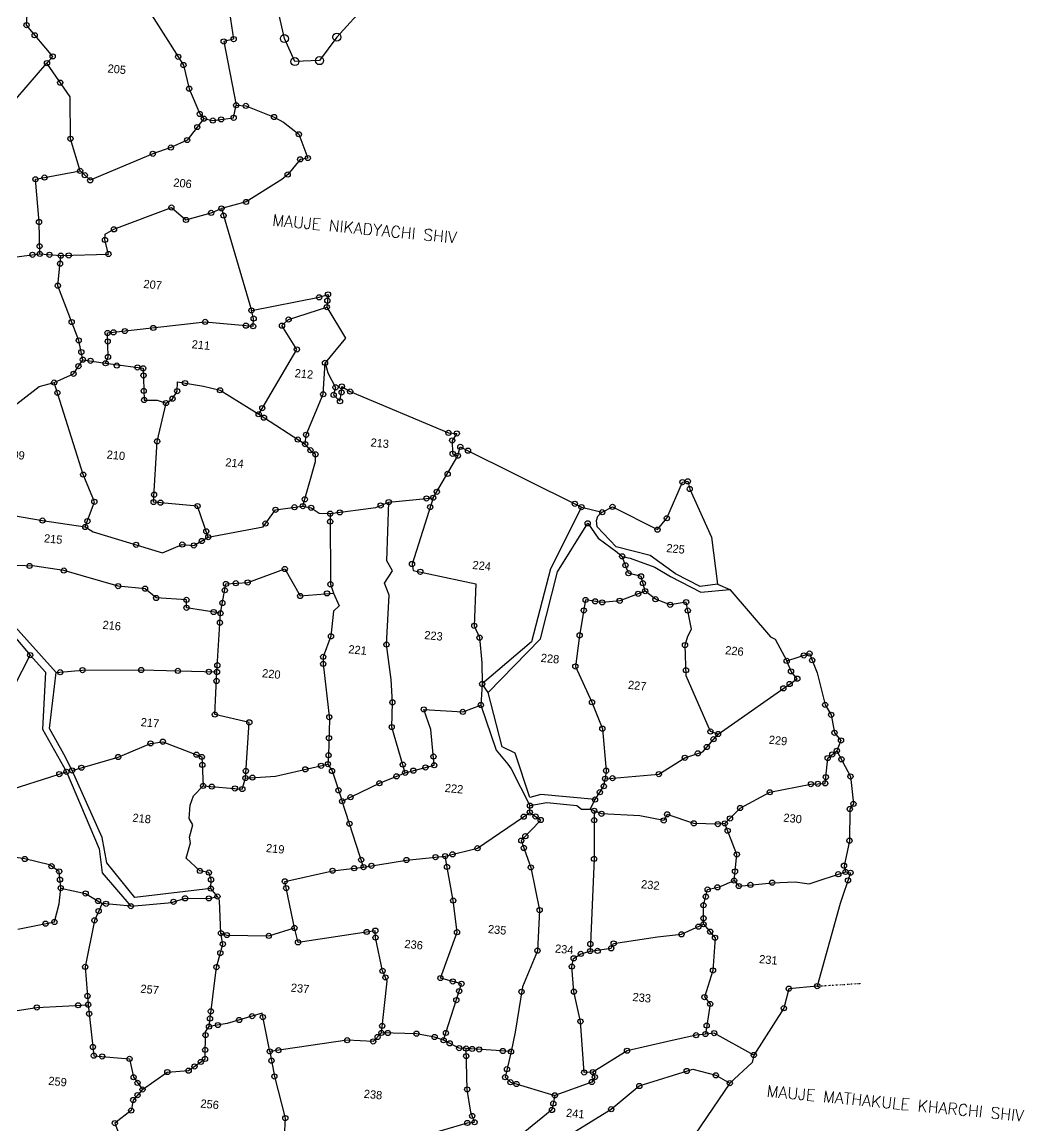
# Model space of a CAD drawing. Header units: metres. Extents: x 282716 to 286267, y 2075266 to 2079640.
# Drawn here: x 284767 to 285824, y 2076306 to 2077471 of the extents above; entities that cross this region are included whole.
import ezdxf
from ezdxf.enums import TextEntityAlignment as Align

# ---------------------------------------------------------------- set-up
doc = ezdxf.new("R2010")
doc.units = ezdxf.units.M
doc.header["$LTSCALE"] = 0.3
doc.header["$MEASUREMENT"] = 0
doc.linetypes.add('DIVIDE', pattern=[1.25, 0.5, -0.25, 0, -0.25, 0, -0.25])
for name, color, linetype in [('POLY_PARCEL', 6, 'Continuous'), ('POLY_ROAD', 30, 'Continuous'), ('POLY_WATER', 4, 'Continuous'), ('TEXT_MAPOUT', 7, 'Continuous'), ('TEXT_PARCEL', 7, 'Continuous'), ('V_BOUND_LINE', 7, 'Continuous'), ('V_DIVIDE_LINE', 7, 'DIVIDE')]:
    doc.layers.add(name, color=color, linetype=linetype)
doc.styles.get("Standard").update_dxf_attribs({"font": 'simplex.shx'})
doc.styles.add('TEXT_MAP', font='', dxfattribs={"height": 2.5})
doc.styles.get('TEXT_MAP').set_extended_font_data('Kruti Dev 050')

msp = doc.modelspace()

# ---------------------------------------------------------------- linework, layer by layer
for centre, radius in [((284771.9, 2077467.5), 2.73), ((284780.5, 2077456.8), 2.73), ((284990.5, 2077452.7), 2.73), ((285044, 2077453.3), 4.22), ((285099.4, 2077454.8), 4.22), ((284980, 2077450.3), 2.73), ((284799.5, 2077434.5), 2.73), ((284932, 2077434.1), 2.73), ((285055.1, 2077429), 4.22), ((285081.1, 2077430), 4.22), ((284793.5, 2077427.4), 2.73), ((284937.5, 2077425.4), 2.73), ((284807.5, 2077406.8), 2.73), ((284943.5, 2077400.4), 2.73), ((284993.2, 2077383), 2.73), ((285003.4, 2077382.3), 2.73), ((284954.7, 2077373.7), 2.73), ((285033.1, 2077370.5), 2.73), ((284952.1, 2077359.9), 2.73), ((284959, 2077368.8), 2.73), ((284968.6, 2077366.8), 2.73), ((284977.2, 2077368), 2.73), ((284990.5, 2077369.7), 2.73), ((284818.3, 2077347.5), 2.73), ((285059.3, 2077352.3), 2.73), ((284924.3, 2077338.3), 2.73), ((284941.4, 2077346.2), 2.73), ((284905.1, 2077331.7), 2.73), ((285060.7, 2077325.8), 2.73), ((285068.7, 2077327.2), 2.73), ((284828.5, 2077313.7), 2.73), ((284781.3, 2077304.8), 2.73), ((284790.9, 2077306.6), 2.73), ((284833.4, 2077309.1), 2.73), ((284839.1, 2077303.7), 2.73), ((285047.5, 2077309.8), 2.73), ((285003.6, 2077280.9), 2.73), ((284924.8, 2077275), 2.73), ((284966.7, 2077269.3), 2.73), ((284977.6, 2077274), 2.73), ((284979.8, 2077266.5), 2.73), ((284785.1, 2077259.7), 2.73), ((284940.2, 2077261.9), 2.73), ((284864.2, 2077252), 2.73), ((284785.7, 2077234.2), 2.73), ((284854.7, 2077240.8), 2.73), ((284778.2, 2077225.1), 2.73), ((284785.9, 2077226), 2.73), ((284796.1, 2077225.1), 2.73), ((284808.1, 2077224.2), 2.73), ((284816.4, 2077224.4), 2.73), ((284858.4, 2077225.9), 2.73), ((284807.3, 2077215.7), 2.73), ((284805, 2077192.5), 2.73), ((285080.8, 2077180.2), 2.73), ((285089.4, 2077176.7), 2.73), ((285090.1, 2077183.3), 2.73), ((285009.3, 2077166.4), 2.73), ((285088.8, 2077169.9), 2.73), ((284819.6, 2077154.1), 2.73), ((284960.5, 2077154.3), 2.73), ((285003.5, 2077150.3), 2.73), ((285011, 2077149.7), 2.73), ((285011.6, 2077157.8), 2.73), ((285041.5, 2077150.3), 2.73), ((285048.5, 2077156.8), 2.73), ((284857.4, 2077142.6), 2.73), ((284863.8, 2077143.3), 2.73), ((284875.6, 2077144.6), 2.73), ((284905.7, 2077147.9), 2.73), ((284827, 2077134.7), 2.73), ((284857.6, 2077133.6), 2.73), ((284829.7, 2077122.4), 2.73), ((284831.4, 2077114.4), 2.73), ((284857.9, 2077117.3), 2.73), ((285057.2, 2077125.2), 2.73), ((284826.7, 2077107.6), 2.73), ((284839.5, 2077113.2), 2.73), ((284855.4, 2077110.6), 2.73), ((284867.2, 2077108.2), 2.73), ((284888.9, 2077106.2), 2.73), ((284895, 2077105.3), 2.73), ((285086.9, 2077111), 2.73), ((284821.6, 2077099.5), 2.73), ((284895.4, 2077097.7), 2.73), ((284801.1, 2077090.3), 2.73), ((284804.5, 2077079.4), 2.73), ((284895.6, 2077081.4), 2.73), ((284930.9, 2077081.2), 2.73), ((284939.2, 2077089.7), 2.73), ((284976.1, 2077082.1), 2.73), ((285098, 2077085.2), 2.73), ((285104.4, 2077079.8), 2.73), ((285104.7, 2077086.1), 2.73), ((285113.4, 2077080.8), 2.73), ((284896, 2077071.8), 2.73), ((284919.1, 2077068.6), 2.73), ((284926, 2077073.2), 2.73), ((285085, 2077077.9), 2.73), ((285096, 2077077.2), 2.73), ((285102.7, 2077070.5), 2.73), ((285016.9, 2077056.8), 2.73), ((285020.7, 2077063.3), 2.73), ((285022.5, 2077053.2), 2.73), ((285066.9, 2077035.1), 2.73), ((285217.1, 2077037.1), 2.73), ((285226, 2077036.5), 2.73), ((284909.7, 2077028.2), 2.73), ((285058.1, 2077030.1), 2.73), ((285065.9, 2077025.3), 2.73), ((285221.1, 2077029.1), 2.73), ((285229.7, 2077022.4), 2.73), ((285071.5, 2077018.8), 2.73), ((285076.8, 2077014.5), 2.73), ((285221.6, 2077015.1), 2.73), ((285227.1, 2077013), 2.73), ((285237.8, 2077018.4), 2.73), ((284831.7, 2076993.1), 2.73), ((285216.3, 2076993.9), 2.73), ((285469.7, 2076986), 2.73), ((285204.9, 2076975), 2.73), ((285464.1, 2076985.2), 2.73), ((285471.8, 2076977.9), 2.73), ((284843.5, 2076964.4), 2.73), ((284906, 2076964.1), 2.73), ((284906.5, 2076971.9), 2.73), ((284913.2, 2076963.5), 2.73), ((285065.6, 2076967), 2.73), ((285154.1, 2076964.1), 2.73), ((285193.9, 2076967.9), 2.73), ((285201.1, 2076968.6), 2.73), ((284952.4, 2076959.9), 2.73), ((285034.7, 2076956), 2.73), ((285054.7, 2076958.7), 2.73), ((285063.5, 2076959.8), 2.73), ((285072.3, 2076958.1), 2.73), ((285092.3, 2076951.9), 2.73), ((285102.5, 2076953.2), 2.73), ((285145.6, 2076960.5), 2.73), ((285197.9, 2076958.8), 2.73), ((285350.5, 2076962.3), 2.73), ((285357.5, 2076958.8), 2.73), ((285379.5, 2076953.4), 2.73), ((285390.3, 2076959), 2.73), ((284788.7, 2076944.6), 2.73), ((284836.2, 2076944), 2.73), ((285024.1, 2076941.4), 2.73), ((285092.3, 2076943.5), 2.73), ((285364.1, 2076941.7), 2.73), ((285447.7, 2076947), 2.73), ((284833.9, 2076937.8), 2.73), ((284961.6, 2076933.2), 2.73), ((285437.8, 2076935), 2.73), ((284887.5, 2076919), 2.73), ((284936.3, 2076919.3), 2.73), ((284948.4, 2076918.3), 2.73), ((284956.9, 2076923), 2.73), ((284963.7, 2076927.1), 2.73), ((285400.5, 2076906.8), 2.73), ((284775.1, 2076896.7), 2.73), ((285044.5, 2076893.5), 2.73), ((285178.7, 2076898.7), 2.73), ((285404, 2076897.4), 2.73), ((284811.3, 2076891.8), 2.73), ((285187.5, 2076890.5), 2.73), ((285407.1, 2076889), 2.73), ((285420.4, 2076885.7), 2.73), ((284868.7, 2076875.4), 2.73), ((284897, 2076872.7), 2.73), ((284981.1, 2076871), 2.73), ((284982.4, 2076877.7), 2.73), ((284992.7, 2076878.5), 2.73), ((285005.3, 2076879.3), 2.73), ((285092.6, 2076877.3), 2.73), ((285422.4, 2076878.5), 2.73), ((285424.7, 2076870.1), 2.73), ((284908.6, 2076862.9), 2.73), ((284940.7, 2076860.9), 2.73), ((285060.7, 2076865), 2.73), ((285089, 2076867.7), 2.73), ((285361.9, 2076860.8), 2.73), ((285371.9, 2076859.3), 2.73), ((285379.5, 2076858.2), 2.73), ((285397.9, 2076859.9), 2.73), ((285417.4, 2076867.3), 2.73), ((285435.6, 2076861.6), 2.73), ((285468, 2076858.5), 2.73), ((284940.8, 2076852.5), 2.73), ((284969.4, 2076848), 2.73), ((284976.6, 2076846.8), 2.73), ((284978.6, 2076857.6), 2.73), ((285360, 2076849.7), 2.73), ((285451.2, 2076855.7), 2.73), ((285469.7, 2076849.6), 2.73), ((284976, 2076836.8), 2.73), ((285244.4, 2076833.5), 2.73), ((285355.6, 2076823.4), 2.73), ((285093.2, 2076822.4), 2.73), ((285151.7, 2076813.7), 2.73), ((285250, 2076821), 2.73), ((285466.8, 2076813.1), 2.73), ((284775.7, 2076802.6), 2.73), ((285085, 2076800.7), 2.73), ((285592.2, 2076802.2), 2.73), ((285598.3, 2076804.2), 2.73), ((284973.3, 2076791.8), 2.73), ((285085, 2076793.3), 2.73), ((285351.1, 2076790.6), 2.73), ((285574.1, 2076796.5), 2.73), ((285601, 2076797.2), 2.73), ((284807.5, 2076784.5), 2.73), ((284831, 2076786.7), 2.73), ((284893, 2076786.9), 2.73), ((284931.7, 2076785.9), 2.73), ((284964.4, 2076785), 2.73), ((284972.9, 2076784.8), 2.73), ((285467.8, 2076786.6), 2.73), ((285578.7, 2076785.4), 2.73), ((285585.3, 2076777.7), 2.73), ((284972.4, 2076775.3), 2.73), ((285252.8, 2076772.1), 2.73), ((285570.6, 2076767.5), 2.73), ((285577.2, 2076772.1), 2.73), ((285158, 2076752.7), 2.73), ((285191.1, 2076745.2), 2.73), ((285232.3, 2076742.7), 2.73), ((285251.4, 2076749.9), 2.73), ((285368.6, 2076752.8), 2.73), ((285614.7, 2076750.1), 2.73), ((284970.7, 2076739.8), 2.73), ((285007, 2076731.6), 2.73), ((285091.4, 2076737.1), 2.73), ((285621.1, 2076739.6), 2.73), ((285157.3, 2076726.6), 2.73), ((285379.6, 2076724.9), 2.73), ((285493.6, 2076721.9), 2.73), ((285501.7, 2076719.3), 2.73), ((285624.5, 2076720.6), 2.73), ((284902.8, 2076709.4), 2.73), ((284915.8, 2076711.2), 2.73), ((285091.1, 2076715), 2.73), ((285496.9, 2076713.8), 2.73), ((285631.4, 2076712.5), 2.73), ((284868.7, 2076695), 2.73), ((284951.2, 2076697.5), 2.73), ((284956.9, 2076695.1), 2.73), ((285090.7, 2076696.9), 2.73), ((285201.3, 2076695.5), 2.73), ((285480.4, 2076698.9), 2.73), ((285489.9, 2076705.6), 2.73), ((285622.2, 2076697.7), 2.73), ((285627.1, 2076701.6), 2.73), ((284829.8, 2076683.7), 2.73), ((284957.4, 2076686.7), 2.73), ((285082.7, 2076685.8), 2.73), ((285090, 2076687.5), 2.73), ((285169, 2076687), 2.73), ((285192.9, 2076684), 2.73), ((285202.2, 2076686.4), 2.73), ((285466.6, 2076694.2), 2.73), ((285617.4, 2076693.9), 2.73), ((285631.9, 2076692.6), 2.73), ((284806.5, 2076677), 2.73), ((284814, 2076679.4), 2.73), ((284820, 2076680.8), 2.73), ((285002.9, 2076672.8), 2.73), ((285003.4, 2076680.3), 2.73), ((285010.3, 2076673.3), 2.73), ((285066.1, 2076682), 2.73), ((285094.3, 2076680.3), 2.73), ((285162.3, 2076674.6), 2.73), ((285171.5, 2076678.4), 2.73), ((285180.1, 2076680.6), 2.73), ((285382.5, 2076672.1), 2.73), ((285383.5, 2076680.6), 2.73), ((285390.3, 2076672.7), 2.73), ((285439.2, 2076677), 2.73), ((285615.5, 2076673.8), 2.73), ((285641.4, 2076674.5), 2.73), ((284958.3, 2076664.5), 2.73), ((284967.4, 2076663.8), 2.73), ((284991.9, 2076661.8), 2.73), ((284999.6, 2076661.2), 2.73), ((285101.1, 2076659.9), 2.73), ((285144.3, 2076667.3), 2.73), ((285381.1, 2076664.2), 2.73), ((285599.7, 2076666.4), 2.73), ((285607, 2076666.8), 2.73), ((285614.8, 2076667.2), 2.73), ((285105, 2076648.4), 2.73), ((285113.8, 2076652.6), 2.73), ((285371.9, 2076650.1), 2.73), ((285377, 2076657.9), 2.73), ((285556.3, 2076657.8), 2.73), ((285303, 2076636.5), 2.73), ((285303.2, 2076643.7), 2.73), ((285371, 2076638.3), 2.73), ((285524.9, 2076641.2), 2.73), ((285640.7, 2076640.1), 2.73), ((285644.6, 2076645.5), 2.73), ((285296.6, 2076632.1), 2.73), ((285309.1, 2076632.3), 2.73), ((285314.5, 2076628.5), 2.73), ((285371, 2076628.3), 2.73), ((285378.7, 2076635.1), 2.73), ((285444.3, 2076628.1), 2.73), ((285447.9, 2076634.5), 2.73), ((285476.2, 2076625), 2.73), ((285508.8, 2076624.9), 2.73), ((285514.3, 2076630.2), 2.73), ((285112.7, 2076624.6), 2.73), ((285501.5, 2076624.2), 2.73), ((285511.8, 2076617.2), 2.73), ((285294, 2076606.8), 2.73), ((285298.3, 2076611.4), 2.73), ((285640.3, 2076606.7), 2.73), ((285213.8, 2076590.4), 2.73), ((285221.5, 2076592.3), 2.73), ((285247.9, 2076598.8), 2.73), ((285296.8, 2076599), 2.73), ((285521.5, 2076592.2), 2.73), ((284770.1, 2076587.4), 2.73), ((284798.3, 2076579.8), 2.73), ((285125.1, 2076586.5), 2.73), ((285127.6, 2076578.8), 2.73), ((285135.9, 2076580.2), 2.73), ((285172.8, 2076586.3), 2.73), ((285203.6, 2076589.4), 2.73), ((285215.6, 2076579.1), 2.73), ((285304.1, 2076578.5), 2.73), ((285370.8, 2076587.5), 2.73), ((285634.6, 2076580.3), 2.73), ((284806.4, 2076574.2), 2.73), ((284954.9, 2076574.8), 2.73), ((284964.4, 2076573.1), 2.73), ((285094.9, 2076575), 2.73), ((285117.7, 2076577.6), 2.73), ((285519.6, 2076574.2), 2.73), ((285628.6, 2076571.3), 2.73), ((285636.3, 2076573.8), 2.73), ((285641.5, 2076572.9), 2.73), ((284807.2, 2076565.6), 2.73), ((284808, 2076556.6), 2.73), ((284966.5, 2076556.2), 2.73), ((284966.6, 2076565.6), 2.73), ((285044.5, 2076563.8), 2.73), ((285046, 2076556.6), 2.73), ((285490.7, 2076555.1), 2.73), ((285501, 2076557.5), 2.73), ((285518.6, 2076564.6), 2.73), ((285523.6, 2076558.8), 2.73), ((285535.8, 2076560.1), 2.73), ((285558.7, 2076562.4), 2.73), ((285638.8, 2076564.7), 2.73), ((284834.3, 2076551), 2.73), ((284939.2, 2076545.9), 2.73), ((284964.4, 2076545.8), 2.73), ((284973.4, 2076547.8), 2.73), ((285222.2, 2076543.5), 2.73), ((285488.7, 2076547.6), 2.73), ((284847.4, 2076543), 2.73), ((284848, 2076532.4), 2.73), ((284855.8, 2076540.1), 2.73), ((284882, 2076537.6), 2.73), ((284927.1, 2076542.2), 2.73), ((285313.4, 2076533.4), 2.73), ((285486.3, 2076538.6), 2.73), ((284801.4, 2076520.9), 2.73), ((284843.6, 2076522.6), 2.73), ((285486.4, 2076524.9), 2.73), ((284792, 2076519.1), 2.73), ((284977.1, 2076509.1), 2.73), ((285054.7, 2076514.6), 2.73), ((285130.9, 2076510.4), 2.73), ((285140, 2076511.7), 2.73), ((285226.2, 2076510.1), 2.73), ((285481, 2076516), 2.73), ((285486.4, 2076518.5), 2.73), ((285493.4, 2076510.7), 2.73), ((284979.1, 2076497.6), 2.73), ((284983.3, 2076507.1), 2.73), ((285027.5, 2076506.2), 2.73), ((285058.4, 2076499.4), 2.73), ((285140.2, 2076504.5), 2.73), ((285366.9, 2076497.7), 2.73), ((285391.5, 2076498.2), 2.73), ((285463.1, 2076507.9), 2.73), ((285498.5, 2076504.2), 2.73), ((284976.4, 2076488), 2.73), ((285311.1, 2076490.6), 2.73), ((285356.8, 2076487.2), 2.73), ((285366.7, 2076490.2), 2.73), ((285374.6, 2076490.4), 2.73), ((285389, 2076493.1), 2.73), ((284833.8, 2076473.5), 2.73), ((284972.3, 2076473.3), 2.73), ((285347.4, 2076473.8), 2.73), ((285349.3, 2076482.5), 2.73), ((285147.6, 2076469.3), 2.73), ((285150.7, 2076462.4), 2.73), ((285208.7, 2076461.7), 2.73), ((285496.3, 2076469.7), 2.73), ((285221.8, 2076458.1), 2.73), ((285230.9, 2076455.7), 2.73), ((285576.3, 2076450.5), 2.73), ((285606.4, 2076453.2), 2.73), ((284836.2, 2076442.8), 2.73), ((285225.5, 2076438.4), 2.73), ((285228.5, 2076447.9), 2.73), ((285294.3, 2076447.3), 2.73), ((285349.6, 2076447.4), 2.73), ((285487.3, 2076441.6), 2.73), ((284782.8, 2076430.7), 2.73), ((284826.3, 2076433), 2.73), ((284836.9, 2076433.6), 2.73), ((284966.5, 2076426.6), 2.73), ((285493.3, 2076434.4), 2.73), ((285571.1, 2076429.9), 2.73), ((284838, 2076424), 2.73), ((284965.5, 2076419), 2.73), ((284996.3, 2076417.5), 2.73), ((285010, 2076421.5), 2.73), ((285021.3, 2076420.5), 2.73), ((285356.5, 2076415.9), 2.73), ((284964.5, 2076410.5), 2.73), ((284973.9, 2076412.1), 2.73), ((285146.5, 2076403.8), 2.73), ((285147.3, 2076411.2), 2.73), ((285153.3, 2076403.7), 2.73), ((285214.5, 2076403.8), 2.73), ((285489.7, 2076411.6), 2.73), ((285497.6, 2076403.6), 2.73), ((284960.8, 2076401.5), 2.73), ((285110.4, 2076396.1), 2.73), ((285137.8, 2076394.8), 2.73), ((285142.4, 2076399.5), 2.73), ((285183.4, 2076403), 2.73), ((285202.6, 2076399.5), 2.73), ((285212.1, 2076396.1), 2.73), ((285218.5, 2076392.8), 2.73), ((285478.5, 2076401.4), 2.73), ((285488.4, 2076402.6), 2.73), ((284842, 2076389), 2.73), ((284960.5, 2076385.9), 2.73), ((285028.6, 2076384.3), 2.73), ((285037.7, 2076385.6), 2.73), ((285228.5, 2076387.8), 2.73), ((285235.7, 2076387.3), 2.73), ((285242.3, 2076386.9), 2.73), ((285249.7, 2076386.4), 2.73), ((285274.6, 2076384.7), 2.73), ((285283.2, 2076384.1), 2.73), ((285405.6, 2076385), 2.73), ((285539.4, 2076380.5), 2.73), ((284843, 2076379.8), 2.73), ((284851.8, 2076379), 2.73), ((284880.7, 2076376.4), 2.73), ((284949.2, 2076368.4), 2.73), ((284955.8, 2076373.2), 2.73), ((284960.3, 2076376.4), 2.73), ((285030.4, 2076374.5), 2.73), ((285235.9, 2076379.4), 2.73), ((284884.9, 2076357), 2.73), ((284920.5, 2076362.5), 2.73), ((284943, 2076364), 2.73), ((285033.5, 2076357.9), 2.73), ((285277, 2076357.1), 2.73), ((285278.9, 2076365.5), 2.73), ((285360.4, 2076362.1), 2.73), ((285369.7, 2076362.5), 2.73), ((285371.7, 2076357.2), 2.73), ((285468.6, 2076363.6), 2.73), ((285499.3, 2076359.1), 2.73), ((284889.1, 2076351.1), 2.73), ((285282.6, 2076351.8), 2.73), ((285288.9, 2076349.9), 2.73), ((285368.4, 2076352), 2.73), ((285418.6, 2076347.8), 2.73), ((285514.1, 2076350.8), 2.73), ((284889.1, 2076338.2), 2.73), ((284894.3, 2076344.1), 2.73), ((285237, 2076344.2), 2.73), ((285329.5, 2076337.9), 2.73), ((284882.4, 2076321.9), 2.73), ((284884.5, 2076333), 2.73), ((285326.4, 2076322.5), 2.73), ((285327.8, 2076329.3), 2.73), ((285388.9, 2076323.3), 2.73), ((285045, 2076313.9), 2.73), ((285242.2, 2076316.2), 2.73), ((284865.1, 2076308.6), 2.73), ((285237.1, 2076308.8), 2.73), ((285244.7, 2076309.5), 2.73)]:
    msp.add_circle(centre, radius)
at = {"layer": 'POLY_PARCEL'}
for p, q in [((284891.8, 2077497.6), (284937.5, 2077425.4)), ((284771.9, 2077467.5), (284773, 2077484)), ((284799.5, 2077434.5), (284771.9, 2077467.5)), ((284793.5, 2077427.4), (284799.5, 2077434.5)), ((284749.6, 2077376.8), (284793.5, 2077427.4)), ((284818.1, 2077391.9), (284793.5, 2077427.4)), ((284937.5, 2077425.4), (284943.5, 2077400.4)), ((284943.5, 2077400.4), (284954.7, 2077373.7)), ((284818.3, 2077347.5), (284818.1, 2077391.9)), ((284954.7, 2077373.7), (284959, 2077368.8)), ((284990.5, 2077369.7), (284993.2, 2077383)), ((284959, 2077368.8), (284941.4, 2077346.2)), ((284959, 2077368.8), (284968.6, 2077366.8)), ((284968.6, 2077366.8), (284990.5, 2077369.7)), ((284828.5, 2077313.7), (284818.3, 2077347.5)), ((284924.3, 2077338.3), (284905.1, 2077331.7)), ((284941.4, 2077346.2), (284924.3, 2077338.3)), ((284905.1, 2077331.7), (284839.1, 2077303.7)), ((284781.3, 2077304.8), (284828.5, 2077313.7)), ((284785.1, 2077259.7), (284781.3, 2077304.8)), ((284839.1, 2077303.7), (284828.5, 2077313.7)), ((284864.2, 2077252), (284924.8, 2077275)), ((284924.8, 2077275), (284940.2, 2077261.9)), ((284940.2, 2077261.9), (284966.7, 2077269.3)), ((284966.7, 2077269.3), (284977.6, 2077274)), ((284785.9, 2077226), (284785.1, 2077259.7)), ((284854.7, 2077240.8), (284854.8, 2077246.7)), ((284854.8, 2077246.7), (284864.2, 2077252)), ((284858.4, 2077225.9), (284854.7, 2077240.8)), ((284761.3, 2077223.1), (284785.9, 2077226)), ((284785.9, 2077226), (284808.1, 2077224.2)), ((284805, 2077192.5), (284808.1, 2077224.2)), ((284808.1, 2077224.2), (284858.4, 2077225.9)), ((284827, 2077134.7), (284805, 2077192.5)), ((285011.6, 2077157.8), (285009.3, 2077166.4)), ((285048.5, 2077156.8), (285088.8, 2077169.9)), ((284857.4, 2077142.6), (284960.5, 2077154.3)), ((284960.5, 2077154.3), (285011, 2077149.7)), ((285011, 2077149.7), (285011.6, 2077157.8)), ((285041.5, 2077150.3), (285048.5, 2077156.8)), ((284857.9, 2077117.3), (284857.4, 2077142.6)), ((285057.2, 2077125.2), (285041.5, 2077150.3)), ((284831.4, 2077114.4), (284827, 2077134.7)), ((284855.4, 2077110.6), (284857.9, 2077117.3)), ((285016.9, 2077056.8), (285057.2, 2077125.2)), ((284821.6, 2077099.5), (284831.4, 2077114.4)), ((284831.4, 2077114.4), (284855.4, 2077110.6)), ((284855.4, 2077110.6), (284895, 2077105.3)), ((284895, 2077105.3), (284896, 2077071.8)), ((285085, 2077077.9), (285086.9, 2077111)), ((284801.1, 2077090.3), (284821.6, 2077099.5)), ((284725.8, 2077040.1), (284785.2, 2077086.1)), ((284785.2, 2077086.1), (284801.1, 2077090.3)), ((284831.7, 2076993.1), (284801.1, 2077090.3)), ((284930.9, 2077081.2), (284931.2, 2077091.1)), ((284931.2, 2077091.1), (284958.5, 2077086.3)), ((284958.5, 2077086.3), (284976.1, 2077082.1)), ((284976.1, 2077082.1), (285016.9, 2077056.8)), ((284896, 2077071.8), (284909.7, 2077071.7)), ((284909.7, 2077071.7), (284919.1, 2077068.6)), ((284919.1, 2077068.6), (284926, 2077073.2)), ((284926, 2077073.2), (284930.9, 2077081.2)), ((285066.9, 2077035.1), (285085, 2077077.9)), ((284909.7, 2077028.2), (284919.1, 2077068.6)), ((285016.9, 2077056.8), (285065.9, 2077025.3)), ((284906, 2076964.1), (284909.7, 2077028.2)), ((285065.9, 2077025.3), (285066.9, 2077035.1)), ((285072.9, 2077017.3), (285065.9, 2077025.3)), ((285076.8, 2077014.5), (285072.9, 2077017.3)), ((285076.8, 2077006.8), (285076.8, 2077014.5)), ((285201.1, 2076968.6), (285227.1, 2077013)), ((285063.5, 2076959.8), (285076.8, 2077006.8)), ((284843.5, 2076964.4), (284831.7, 2076993.1)), ((285154.1, 2076964.1), (285201.1, 2076968.6)), ((285201.1, 2076968.6), (285178.7, 2076898.7)), ((284833.9, 2076937.8), (284843.5, 2076964.4)), ((284952.4, 2076959.9), (284906, 2076964.1)), ((284963.7, 2076927.1), (284952.4, 2076959.9)), ((285021.7, 2076938.1), (285034.7, 2076956)), ((285034.7, 2076956), (285063.5, 2076959.8)), ((285063.5, 2076959.8), (285072.3, 2076958.1)), ((285072.3, 2076958.1), (285080.6, 2076952.3)), ((285092.3, 2076951.9), (285140.4, 2076958.2)), ((285140.4, 2076958.2), (285154.1, 2076964.1)), ((285152.1, 2076902.1), (285154.1, 2076964.1)), ((284747.8, 2076951.6), (284788.7, 2076944.6)), ((284788.7, 2076944.6), (284833.9, 2076937.8)), ((285080.6, 2076952.3), (285092.3, 2076951.9)), ((285092.3, 2076951.9), (285092.6, 2076877.3)), ((284833.9, 2076937.8), (284842.1, 2076932.7)), ((284842.1, 2076932.7), (284915.5, 2076910.5)), ((284963.7, 2076927.1), (285021.7, 2076938.1)), ((284915.5, 2076910.5), (284936.3, 2076919.3)), ((284936.3, 2076919.3), (284948.4, 2076918.3)), ((284948.4, 2076918.3), (284963.7, 2076927.1)), ((284780.8, 2076896.4), (284731.7, 2076898.2)), ((284811.3, 2076891.8), (284780.8, 2076896.4)), ((285158.1, 2076891.7), (285152.1, 2076902.1)), ((285178.7, 2076898.7), (285180.1, 2076892)), ((285407.1, 2076889), (285400.5, 2076906.8)), ((284868.7, 2076875.4), (284811.3, 2076891.8)), ((285005.3, 2076879.3), (285044.5, 2076893.5)), ((285044.5, 2076893.5), (285060.7, 2076865)), ((285149.8, 2076878.5), (285158.1, 2076891.7)), ((285180.1, 2076892), (285246.1, 2076877.9)), ((285420.4, 2076885.7), (285407.1, 2076889)), ((285424.7, 2076870.1), (285420.4, 2076885.7)), ((284897, 2076872.7), (284868.7, 2076875.4)), ((284908.6, 2076862.9), (284897, 2076872.7)), ((284976.6, 2076846.8), (284982.4, 2076877.7)), ((284982.4, 2076877.7), (285005.3, 2076879.3)), ((285092.6, 2076877.3), (285095.9, 2076868.1)), ((285154.7, 2076865.9), (285149.8, 2076878.5)), ((285246.1, 2076877.9), (285244.4, 2076833.5)), ((284940.7, 2076860.9), (284908.6, 2076862.9)), ((284940.8, 2076852.5), (284940.7, 2076860.9)), ((285060.7, 2076865), (285095.9, 2076868.1)), ((285095.9, 2076868.1), (285101.8, 2076854.5)), ((285151.7, 2076813.7), (285154.7, 2076865.9)), ((285361.9, 2076860.8), (285355.6, 2076823.4)), ((285379.5, 2076858.2), (285361.9, 2076860.8)), ((285424.7, 2076870.1), (285397.9, 2076859.9)), ((285435.6, 2076861.6), (285424.7, 2076870.1)), ((285451.2, 2076855.7), (285435.6, 2076861.6)), ((284976.6, 2076846.8), (284940.8, 2076852.5)), ((285095.7, 2076849), (285093.2, 2076822.4)), ((285101.8, 2076854.5), (285095.7, 2076849)), ((285397.9, 2076859.9), (285379.5, 2076858.2)), ((285468, 2076858.5), (285451.2, 2076855.7)), ((285473.5, 2076829.9), (285468, 2076858.5)), ((284972.9, 2076784.8), (284976.6, 2076846.8)), ((285244.4, 2076833.5), (285250, 2076821)), ((285469.9, 2076822.6), (285473.5, 2076829.9)), ((285093.2, 2076822.4), (285085, 2076800.7)), ((285250, 2076821), (285252.3, 2076794.4)), ((285355.6, 2076823.4), (285351.1, 2076790.6)), ((285466.8, 2076813.1), (285469.9, 2076822.6)), ((284759.3, 2076770.1), (284775.7, 2076802.6)), ((285156.6, 2076776.8), (285151.7, 2076813.7)), ((285468, 2076780.8), (285466.8, 2076813.1)), ((285085, 2076800.7), (285085, 2076793.3)), ((285085, 2076793.3), (285091.6, 2076734.9)), ((285252.3, 2076794.4), (285252.8, 2076772.1)), ((285351.1, 2076790.6), (285368.6, 2076752.8)), ((285578.7, 2076785.4), (285574.1, 2076796.5)), ((284803.3, 2076784.1), (284831, 2076786.7)), ((284831, 2076786.7), (284893, 2076786.9)), ((284893, 2076786.9), (284972.9, 2076784.8)), ((284970.7, 2076739.8), (284972.9, 2076784.8)), ((285493.6, 2076721.9), (285468, 2076780.8)), ((285585.3, 2076777.7), (285578.7, 2076785.4)), ((285158, 2076752.7), (285156.6, 2076776.8)), ((285501.7, 2076719.3), (285585.3, 2076777.7)), ((285157.3, 2076726.6), (285158, 2076752.7)), ((285198.5, 2076724.2), (285191.1, 2076745.2)), ((285191.1, 2076745.2), (285232.3, 2076742.7)), ((285232.3, 2076742.7), (285251.4, 2076749.9)), ((285368.6, 2076752.8), (285379.6, 2076724.9)), ((285007, 2076731.6), (284970.7, 2076739.8)), ((285091.6, 2076734.9), (285090.7, 2076696.9)), ((285002.9, 2076672.8), (285007, 2076731.6)), ((285171.5, 2076678.4), (285157.3, 2076726.6)), ((285202.2, 2076686.4), (285198.5, 2076724.2)), ((285379.6, 2076724.9), (285383.5, 2076680.6)), ((285501.7, 2076719.3), (285493.6, 2076721.9)), ((284868.7, 2076695), (284902.8, 2076709.4)), ((284902.8, 2076709.4), (284915.8, 2076711.2)), ((284915.8, 2076711.2), (284956.9, 2076695.1)), ((285485.7, 2076700.6), (285501.7, 2076719.3)), ((285466.6, 2076694.2), (285485.7, 2076700.6)), ((285617.4, 2076693.9), (285627.1, 2076701.6)), ((284820, 2076680.8), (284868.7, 2076695)), ((284956.9, 2076695.1), (284958.3, 2076664.5)), ((285034.8, 2076674.8), (285090, 2076687.5)), ((285090.7, 2076696.9), (285090, 2076687.5)), ((285090, 2076687.5), (285094.3, 2076680.3)), ((285171.5, 2076678.4), (285202.2, 2076686.4)), ((285439.2, 2076677), (285466.6, 2076694.2)), ((285614.8, 2076667.2), (285617.4, 2076693.9)), ((284696.6, 2076641.9), (284814, 2076679.4)), ((285002.9, 2076672.8), (285034.8, 2076674.8)), ((285094.3, 2076680.3), (285105, 2076648.4)), ((285144.3, 2076667.3), (285171.5, 2076678.4)), ((285383.5, 2076680.6), (285382.5, 2076672.1)), ((285382.5, 2076672.1), (285439.2, 2076677)), ((284948, 2076654), (284958.3, 2076664.5)), ((284958.3, 2076664.5), (284999.6, 2076661.2)), ((284999.6, 2076661.2), (285002.9, 2076672.8)), ((285105, 2076648.4), (285144.3, 2076667.3)), ((285371.9, 2076650.1), (285381.1, 2076664.2)), ((285381.1, 2076664.2), (285382.5, 2076672.1)), ((285556.3, 2076657.8), (285599.7, 2076666.4)), ((285599.7, 2076666.4), (285614.8, 2076667.2)), ((284944.5, 2076644.2), (284948, 2076654)), ((285524.9, 2076641.2), (285556.3, 2076657.8)), ((284943.7, 2076630.2), (284944.5, 2076644.2)), ((285127.6, 2076578.8), (285105, 2076648.4)), ((285303, 2076636.5), (285303.2, 2076643.7)), ((285371, 2076638.3), (285366.8, 2076640)), ((285508.8, 2076624.9), (285524.9, 2076641.2)), ((284947.3, 2076623.5), (284943.7, 2076630.2)), ((285247.9, 2076598.8), (285303, 2076636.5)), ((285314.5, 2076628.5), (285294, 2076606.8)), ((285303, 2076636.5), (285314.5, 2076628.5)), ((285371, 2076638.3), (285370.8, 2076587.5)), ((285378.7, 2076635.1), (285371, 2076638.3)), ((285419.1, 2076633.1), (285378.7, 2076635.1)), ((285444.3, 2076628.1), (285419.1, 2076633.1)), ((285447.9, 2076634.5), (285444.3, 2076628.1)), ((285476.2, 2076625), (285447.9, 2076634.5)), ((284943.9, 2076610.5), (284947.3, 2076623.5)), ((285501.5, 2076624.2), (285476.2, 2076625)), ((285508.8, 2076624.9), (285501.5, 2076624.2)), ((285521.5, 2076592.2), (285508.8, 2076624.9)), ((284940.3, 2076588.1), (284945.1, 2076604.6)), ((284945.1, 2076604.6), (284943.9, 2076610.5)), ((285294, 2076606.8), (285304.1, 2076578.5)), ((285213.8, 2076590.4), (285247.9, 2076598.8)), ((284770.1, 2076587.4), (284744.5, 2076591.6)), ((284796.3, 2076581.2), (284770.1, 2076587.4)), ((284806.4, 2076574.2), (284796.3, 2076581.2)), ((284954.9, 2076574.8), (284940.3, 2076588.1)), ((285127.6, 2076578.8), (285172.8, 2076586.3)), ((285172.8, 2076586.3), (285213.8, 2076590.4)), ((285222.2, 2076543.5), (285213.8, 2076590.4)), ((285370.8, 2076587.5), (285366.7, 2076490.2)), ((285518.6, 2076564.6), (285521.5, 2076592.2)), ((284808, 2076556.6), (284806.4, 2076574.2)), ((284964.4, 2076573.1), (284954.9, 2076574.8)), ((284966.6, 2076565.6), (284964.4, 2076573.1)), ((285044.5, 2076563.8), (285094.9, 2076575)), ((285094.9, 2076575), (285127.6, 2076578.8)), ((285304.1, 2076578.5), (285313.4, 2076533.4)), ((285598, 2076561), (285636.3, 2076573.8)), ((284966.5, 2076556.2), (284966.6, 2076565.6)), ((285054.7, 2076514.6), (285044.5, 2076563.8)), ((285490.7, 2076555.1), (285503.2, 2076558)), ((285503.2, 2076558), (285518.6, 2076564.6)), ((285518.6, 2076564.6), (285523.6, 2076558.8)), ((285523.6, 2076558.8), (285558.7, 2076562.4)), ((285558.7, 2076562.4), (285583, 2076563.3)), ((285583, 2076563.3), (285598, 2076561)), ((284806.4, 2076540.2), (284808, 2076556.6)), ((284808, 2076556.6), (284834.3, 2076551)), ((284834.3, 2076551), (284851.6, 2076540.5)), ((284975.5, 2076543.7), (284973.4, 2076547.8)), ((285486.3, 2076538.6), (285490.7, 2076555.1)), ((284801.4, 2076520.9), (284806.4, 2076540.2)), ((284851.6, 2076540.5), (284843.6, 2076522.6)), ((284882, 2076537.6), (284851.6, 2076540.5)), ((284977.1, 2076509.1), (284975.5, 2076543.7)), ((285226.2, 2076510.1), (285222.2, 2076543.5)), ((285486.4, 2076518.5), (285486.3, 2076538.6)), ((284843.6, 2076522.6), (284833.8, 2076473.5)), ((285313.4, 2076533.4), (285311.1, 2076490.6)), ((284762.8, 2076513.3), (284801.4, 2076520.9)), ((285027.5, 2076506.2), (285054.7, 2076514.6)), ((285058.4, 2076499.4), (285054.7, 2076514.6)), ((285140, 2076511.7), (285058.4, 2076499.4)), ((285140.2, 2076504.5), (285140, 2076511.7)), ((285463.1, 2076507.9), (285486.4, 2076518.5)), ((285486.4, 2076518.5), (285498.5, 2076504.2)), ((284977.1, 2076509.1), (284983.3, 2076507.1)), ((284979.1, 2076497.6), (284977.1, 2076509.1)), ((284983.3, 2076507.1), (285027.5, 2076506.2)), ((285147.6, 2076469.3), (285140.2, 2076504.5)), ((285208.7, 2076461.7), (285226.2, 2076510.1)), ((285391.5, 2076498.2), (285437.6, 2076505.4)), ((285437.6, 2076505.4), (285463.1, 2076507.9)), ((285498.5, 2076504.2), (285496.3, 2076469.7)), ((284972.3, 2076473.3), (284979.1, 2076497.6)), ((285311.1, 2076490.6), (285295.2, 2076452.5)), ((285356.8, 2076487.2), (285366.7, 2076490.2)), ((285366.7, 2076490.2), (285389, 2076493.1)), ((285389, 2076493.1), (285391.5, 2076498.2)), ((285347.4, 2076473.8), (285349.3, 2076482.5)), ((285349.3, 2076482.5), (285356.8, 2076487.2)), ((284833.8, 2076473.5), (284836.9, 2076433.6)), ((284964.5, 2076410.5), (284972.3, 2076473.3)), ((285152.4, 2076458.6), (285147.6, 2076469.3)), ((285349.6, 2076447.4), (285347.4, 2076473.8)), ((285496.3, 2076469.7), (285487.3, 2076441.6)), ((285146.5, 2076403.8), (285152.4, 2076458.6)), ((285230.9, 2076455.7), (285208.7, 2076461.7)), ((285212.1, 2076396.1), (285230.9, 2076455.7)), ((285295.2, 2076452.5), (285287.4, 2076404.6)), ((285356.5, 2076415.9), (285349.6, 2076447.4)), ((285487.3, 2076441.6), (285493.3, 2076434.4)), ((284728, 2076422.5), (284782.8, 2076430.7)), ((284782.8, 2076430.7), (284836.9, 2076433.6)), ((284836.9, 2076433.6), (284843, 2076379.8)), ((285493.3, 2076434.4), (285488.4, 2076402.6)), ((285020.5, 2076424.6), (284983.5, 2076413.7)), ((285028.6, 2076384.3), (285020.5, 2076424.6)), ((284960.9, 2076404.8), (284964.5, 2076410.5)), ((284983.5, 2076413.7), (284964.5, 2076410.5)), ((285360.4, 2076362.1), (285356.5, 2076415.9)), ((284960.3, 2076376.4), (284960.9, 2076404.8)), ((285110.4, 2076396.1), (285028.6, 2076384.3)), ((285137.8, 2076394.8), (285110.4, 2076396.1)), ((285146.5, 2076403.8), (285137.8, 2076394.8)), ((285183.4, 2076403), (285146.5, 2076403.8)), ((285202.6, 2076399.5), (285183.4, 2076403)), ((285212.1, 2076396.1), (285202.6, 2076399.5)), ((285228.5, 2076387.8), (285212.1, 2076396.1)), ((285287.4, 2076404.6), (285283.2, 2076384.1)), ((285028.6, 2076384.3), (285033.5, 2076357.9)), ((285235.7, 2076387.3), (285228.5, 2076387.8)), ((285237, 2076344.2), (285235.7, 2076387.3)), ((285283.2, 2076384.1), (285235.7, 2076387.3)), ((285283.2, 2076384.1), (285277, 2076357.1)), ((284843, 2076379.8), (284880.7, 2076376.4)), ((284880.7, 2076376.4), (284884.9, 2076357)), ((284943, 2076364), (284960.3, 2076376.4)), ((284894.3, 2076344.1), (284920.5, 2076362.5)), ((284920.5, 2076362.5), (284943, 2076364)), ((285369.7, 2076362.5), (285360.4, 2076362.1)), ((284884.9, 2076357), (284894.3, 2076344.1)), ((285033.5, 2076357.9), (285045, 2076313.9)), ((285277, 2076357.1), (285282.6, 2076351.8)), ((285282.6, 2076351.8), (285329.5, 2076337.9)), ((284894.3, 2076344.1), (284884.5, 2076333)), ((285240.8, 2076320.2), (285237, 2076344.2)), ((284884.5, 2076333), (284882.4, 2076321.9)), ((284882.4, 2076321.9), (284865.1, 2076308.6)), ((285045, 2076313.9), (285043.7, 2076294.3)), ((285244.7, 2076309.5), (285240.8, 2076320.2)), ((284865.1, 2076308.6), (284871.7, 2076290.9)), ((285187.9, 2076294.4), (285237.1, 2076308.8)), ((285237.1, 2076308.8), (285244.7, 2076309.5))]:
    msp.add_line(p, q, dxfattribs=at)
at = {"layer": 'POLY_ROAD'}
for p, q in [((285357.5, 2076958.8), (285325, 2076893.7)), ((285373.5, 2076944.7), (285374.8, 2076949.4)), ((285374.2, 2076937.9), (285373.5, 2076944.7)), ((285374.8, 2076949.4), (285379.5, 2076953.4)), ((285332.1, 2076890.4), (285364.1, 2076941.7)), ((285364.1, 2076941.7), (285375.2, 2076926)), ((285394, 2076917), (285374.2, 2076937.9)), ((285375.2, 2076926), (285395.3, 2076911.4)), ((285430, 2076907.6), (285394, 2076917)), ((285395.3, 2076911.4), (285400.5, 2076906.8)), ((285456.7, 2076888.3), (285430, 2076907.6)), ((284803.3, 2076784.1), (284702.6, 2076896.1)), ((285400.5, 2076906.8), (285409.1, 2076905)), ((285409.1, 2076905), (285435.1, 2076895.5)), ((285435.1, 2076895.5), (285451.5, 2076885.5)), ((285325, 2076893.7), (285304.7, 2076816.7)), ((285314.4, 2076819.6), (285332.1, 2076890.4)), ((285451.5, 2076885.5), (285483.5, 2076869)), ((285482.8, 2076875), (285456.7, 2076888.3)), ((285501.2, 2076877.5), (285482.8, 2076875)), ((285483.5, 2076869), (285514.1, 2076871.8)), ((284736.6, 2076848.5), (284775.7, 2076802.6)), ((285304.7, 2076816.7), (285252.8, 2076772.1)), ((285259.1, 2076763.1), (285314.4, 2076819.6)), ((284775.7, 2076802.6), (284791.8, 2076784.5)), ((284791.8, 2076784.5), (284788.8, 2076724.5)), ((284796, 2076725), (284803.3, 2076784.1)), ((285252.8, 2076772.1), (285251.4, 2076749.9)), ((285259.1, 2076763.1), (285252.8, 2076772.1)), ((285273.8, 2076705.8), (285259.1, 2076763.1)), ((285251.4, 2076749.9), (285267.6, 2076702.1)), ((284788.8, 2076724.5), (284814, 2076679.4)), ((284811.4, 2076698), (284796, 2076725)), ((284820, 2076680.8), (284811.4, 2076698)), ((285267.6, 2076702.1), (285280, 2076687.5)), ((285287.6, 2076699.1), (285273.8, 2076705.8)), ((285303.1, 2076652.4), (285287.6, 2076699.1)), ((285280, 2076687.5), (285283.4, 2076682.6)), ((284814, 2076679.4), (284848.6, 2076598)), ((284851.9, 2076610), (284820, 2076680.8)), ((285283.4, 2076682.6), (285303.2, 2076643.7)), ((285314.7, 2076655.4), (285303.1, 2076652.4)), ((285371.9, 2076650.1), (285314.7, 2076655.4)), ((285303.2, 2076643.7), (285321, 2076647.1)), ((285321, 2076647.1), (285352.6, 2076644)), ((285352.6, 2076644), (285357.6, 2076639.9)), ((285357.6, 2076639.9), (285366.8, 2076640)), ((285366.8, 2076640), (285371.9, 2076650.1)), ((284856.7, 2076583.4), (284851.9, 2076610)), ((284848.6, 2076598), (284851.8, 2076572.9)), ((284886.2, 2076546.9), (284856.7, 2076583.4)), ((284851.8, 2076572.9), (284882, 2076537.6)), ((284966.5, 2076556.2), (284886.2, 2076546.9)), ((284925.1, 2076541.6), (284939.2, 2076545.9)), ((284939.2, 2076545.9), (284964.4, 2076545.8)), ((284964.4, 2076545.8), (284973.4, 2076547.8)), ((284973.4, 2076547.8), (284966.5, 2076556.2)), ((284882, 2076537.6), (284925.1, 2076541.6)), ((285448.6, 2076394.9), (285405.6, 2076385)), ((285478.5, 2076401.4), (285448.6, 2076394.9)), ((285488.4, 2076402.6), (285478.5, 2076401.4)), ((285497.6, 2076403.6), (285488.4, 2076402.6)), ((285539.4, 2076380.5), (285497.6, 2076403.6)), ((285405.6, 2076385), (285369.7, 2076362.5)), ((285369.7, 2076362.5), (285371.7, 2076357.2)), ((285418.6, 2076347.8), (285475, 2076365.6)), ((285475, 2076365.6), (285499.3, 2076359.1)), ((285368.4, 2076352), (285329.5, 2076337.9)), ((285371.7, 2076357.2), (285368.4, 2076352)), ((285499.3, 2076359.1), (285514.1, 2076350.8)), ((285329.5, 2076337.9), (285326.4, 2076322.5)), ((285388.9, 2076323.3), (285418.6, 2076347.8)), ((285326.4, 2076322.5), (285296, 2076298.1)), ((285330.3, 2076287.2), (285388.9, 2076323.3))]:
    msp.add_line(p, q, dxfattribs=at)
at = {"layer": 'POLY_WATER'}
for p, q in [((285044, 2077453.3), (285032.4, 2077504.5)), ((285055.1, 2077429), (285044, 2077453.3)), ((285081.1, 2077430), (285055.1, 2077429))]:
    msp.add_line(p, q, dxfattribs=at)
at = {"layer": 'V_BOUND_LINE'}
for p, q in [((285131.4, 2077489.8), (285099.4, 2077454.8)), ((284986.1, 2077481), (284990.5, 2077452.7)), ((285099.4, 2077454.8), (285081.1, 2077430)), ((284990.5, 2077452.7), (284980, 2077450.3)), ((284980, 2077450.3), (284993.2, 2077383)), ((284993.2, 2077383), (285003.4, 2077382.3)), ((285003.4, 2077382.3), (285033.1, 2077370.5)), ((285033.1, 2077370.5), (285043.1, 2077365.2)), ((285043.1, 2077365.2), (285059.3, 2077352.3)), ((285059.3, 2077352.3), (285068.7, 2077327.2)), ((285068.7, 2077327.2), (285060.7, 2077325.8)), ((285060.7, 2077325.8), (285047.5, 2077309.8)), ((285041.2, 2077304.4), (285003.6, 2077280.9)), ((285047.5, 2077309.8), (285041.2, 2077304.4)), ((285003.6, 2077280.9), (284977.6, 2077274)), ((284977.6, 2077274), (285009.3, 2077166.4)), ((285009.3, 2077166.4), (285080.8, 2077180.2)), ((285080.8, 2077180.2), (285090.1, 2077183.3)), ((285090.1, 2077183.3), (285088.8, 2077169.9)), ((285088.8, 2077169.9), (285108.4, 2077137.1)), ((285108.4, 2077137.1), (285086.9, 2077111)), ((285086.9, 2077111), (285090, 2077100.5)), ((285090, 2077100.5), (285098, 2077085.2)), ((285098, 2077085.2), (285096, 2077077.2)), ((285104.4, 2077079.8), (285104.7, 2077086.1)), ((285104.7, 2077086.1), (285113.4, 2077080.8)), ((285096, 2077077.2), (285102.7, 2077070.5)), ((285102.7, 2077070.5), (285104.4, 2077079.8)), ((285113.4, 2077080.8), (285217.1, 2077037.1)), ((285217.1, 2077037.1), (285226, 2077036.5)), ((285226, 2077036.5), (285221.1, 2077029.1)), ((285221.1, 2077029.1), (285221.6, 2077015.1)), ((285221.6, 2077015.1), (285227.1, 2077013)), ((285227.1, 2077013), (285229.7, 2077022.4)), ((285229.7, 2077022.4), (285357.5, 2076958.8)), ((285447.7, 2076947), (285464.1, 2076985.2)), ((285464.1, 2076985.2), (285469.7, 2076986)), ((285469.7, 2076986), (285471.8, 2076977.9)), ((285471.8, 2076977.9), (285494.7, 2076927.2)), ((285357.5, 2076958.8), (285379.5, 2076953.4)), ((285379.5, 2076953.4), (285390.3, 2076959)), ((285390.3, 2076959), (285437.8, 2076935)), ((285437.8, 2076935), (285447.7, 2076947)), ((285494.7, 2076927.2), (285501.2, 2076877.5)), ((285501.2, 2076877.5), (285514.1, 2076871.8)), ((285514.1, 2076871.8), (285557.1, 2076821.9)), ((285557.1, 2076821.9), (285562.1, 2076819.3)), ((285562.1, 2076819.3), (285574.1, 2076796.5)), ((285574.1, 2076796.5), (285598.3, 2076804.2)), ((285598.3, 2076804.2), (285606.1, 2076783.9)), ((285606.1, 2076783.9), (285614.7, 2076750.1)), ((285614.7, 2076750.1), (285621.1, 2076739.6)), ((285621.1, 2076739.6), (285624.5, 2076720.6)), ((285624.5, 2076720.6), (285631.4, 2076712.5)), ((285631.4, 2076712.5), (285627.1, 2076701.6)), ((285627.1, 2076701.6), (285641.4, 2076674.5)), ((285641.4, 2076674.5), (285644.6, 2076645.5)), ((285640.7, 2076640.1), (285640.3, 2076606.7)), ((285644.6, 2076645.5), (285640.7, 2076640.1)), ((285640.3, 2076606.7), (285634.6, 2076580.3)), ((285641.5, 2076572.9), (285630.7, 2076540.5)), ((285634.6, 2076580.3), (285636.3, 2076573.8)), ((285636.3, 2076573.8), (285641.5, 2076572.9)), ((285630.7, 2076540.5), (285606.4, 2076453.2)), ((285606.4, 2076453.2), (285576.3, 2076450.5)), ((285576.3, 2076450.5), (285571.1, 2076429.9)), ((285571.1, 2076429.9), (285539.4, 2076380.5)), ((285537.6, 2076372.5), (285514.1, 2076350.8)), ((285539.4, 2076380.5), (285537.6, 2076372.5)), ((285514.1, 2076350.8), (285463, 2076275.8))]:
    msp.add_line(p, q, dxfattribs=at)
at = {"layer": 'V_DIVIDE_LINE', "ltscale": 10}
msp.add_line((285606.4, 2076453.2), (285652.8, 2076456.2), dxfattribs=at)

# ---------------------------------------------------------------- texts
at = {"layer": 'TEXT_MAPOUT'}
for s, p in [('MAUJE NIKADYACHI SHIV', (285031, 2077256)), ('MAUJE MATHAKULE KHARCHI SHIV', (285552.6, 2076336.7))]:
    msp.add_text(s, height=12.112, rotation=354.4426, dxfattribs=at).set_placement(p)
at = {"layer": 'TEXT_PARCEL', "style": 'TEXT_MAP'}
for s, p in [('205', (284867.2, 2077421)), ('206', (284936.6, 2077300.6)), ('207', (284905.1, 2077193.6)), ('211', (284956, 2077130)), ('212', (285064.7, 2077099.5)), ('213', (285144.7, 2077026.3)), ('209', (284760.3, 2077014)), ('210', (284866.3, 2077013.5)), ('214', (284991.5, 2077005.4)), ('215', (284800.1, 2076925.1)), ('225', (285456.9, 2076914.8)), ('224', (285252.3, 2076897)), ('216', (284861.9, 2076833.8)), ('223', (285201.4, 2076823)), ('221', (285121.3, 2076808.1)), ('228', (285324.4, 2076798.9)), ('226', (285519, 2076807)), ('220', (285030.3, 2076782.7)), ('227', (285416.4, 2076770.5)), ('217', (284902.2, 2076731.2)), ('229', (285565, 2076712.5)), ('222', (285223.1, 2076661.7)), ('218', (284893.5, 2076630.2)), ('230', (285580.4, 2076630.2)), ('219', (285034.4, 2076598.2)), ('232', (285430.2, 2076560)), ('235', (285268.6, 2076512.7)), ('236', (285180.5, 2076497)), ('234', (285339.4, 2076492.1)), ('231', (285554.8, 2076481)), ('257', (284901.9, 2076449.7)), ('237', (285060.6, 2076450.8)), ('233', (285421.2, 2076441)), ('259', (284804.7, 2076352.5)), ('238', (285137.6, 2076338.8)), ('256', (284965.2, 2076328.5)), ('241', (285351.1, 2076318.8))]:
    msp.add_text(s, height=8.72, rotation=354.4426, dxfattribs=at).set_placement(p, align=Align.MIDDLE)

doc.saveas('drawing.dxf')
